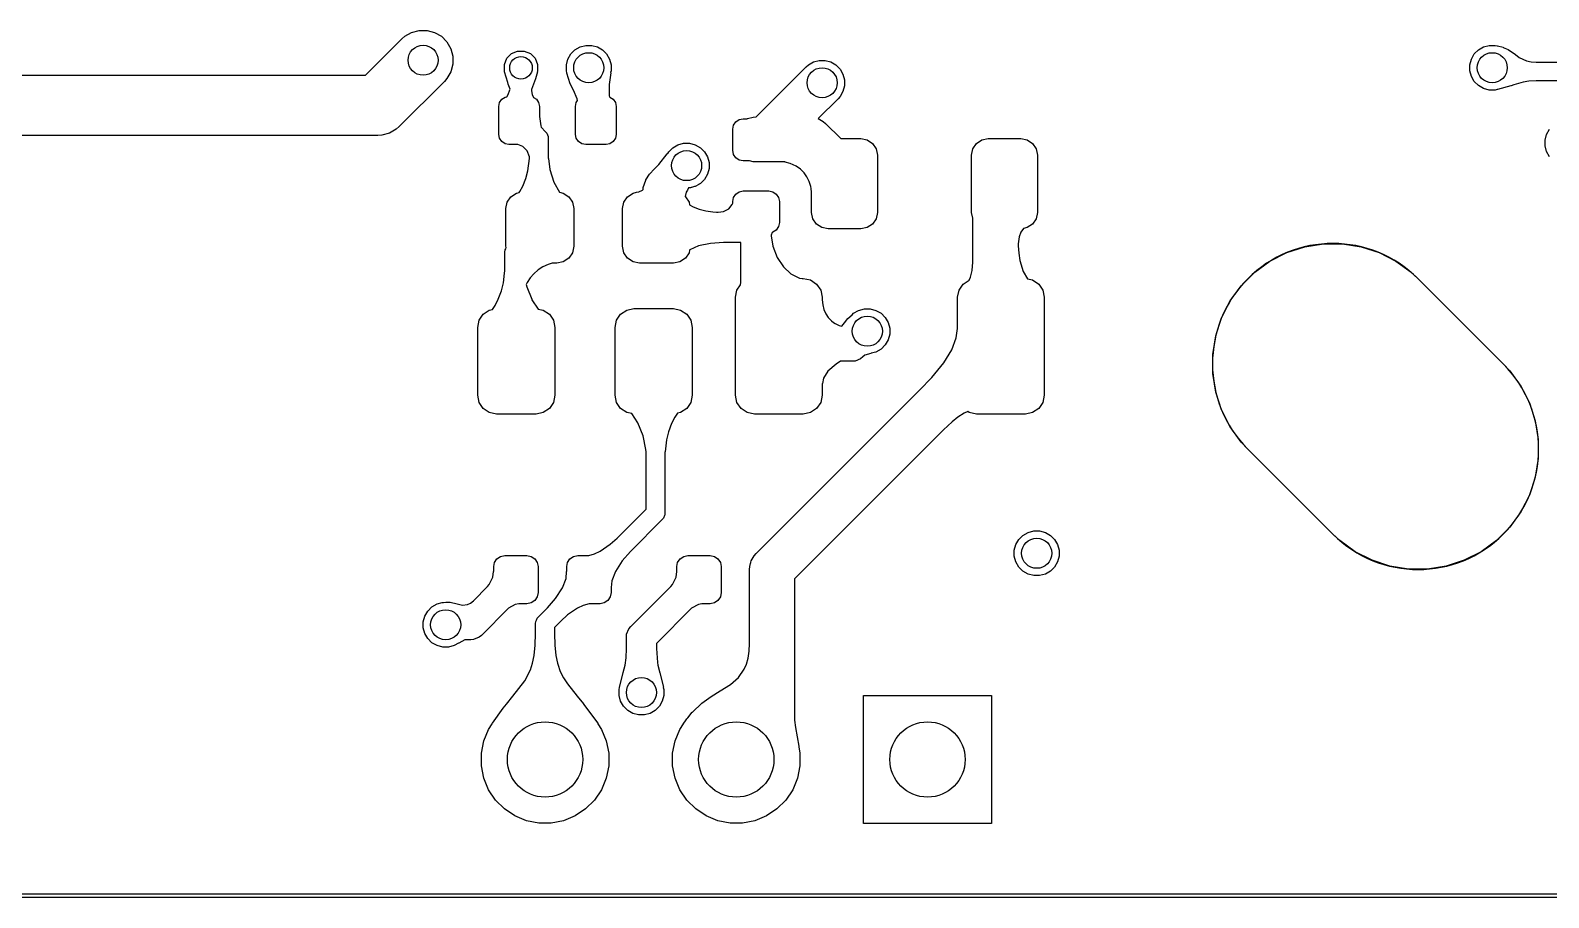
# Model space of a CAD drawing. Extents: x 89 to 178, y -115 to -57.
# Drawn here: x 138.38 to 158.55, y -115.02 to -103.5 of the extents above; entities that cross this region are included whole.
import ezdxf

# ---------------------------------------------------------------- set-up
doc = ezdxf.new("R2010")
doc.units = 0
doc.layers.add('BLACK', color=7, linetype='CONTINUOUS')

msp = doc.modelspace()

# ---------------------------------------------------------------- linework, layer by layer
at = {"layer": 'BLACK', "linetype": 'CONTINUOUS'}
for p, q in [((142.834314, -104.1), (143.317157, -103.617157)), ((143.317157, -103.617157), (143.356495, -103.582659)), ((143.356495, -103.582659), (143.446926, -103.530448)), ((143.446926, -103.530448), (143.54779, -103.503422)), ((143.54779, -103.503422), (143.65221, -103.503422)), ((143.65221, -103.503422), (143.753074, -103.530448)), ((143.753074, -103.530448), (143.843505, -103.582659)), ((143.843505, -103.582659), (143.917341, -103.656495)), ((143.917341, -103.656495), (143.969552, -103.746926)), ((143.969552, -103.746926), (143.996578, -103.84779)), ((143.996578, -103.84779), (143.996578, -103.95221)), ((144.712919, -103.874997), (144.774997, -103.812919)), ((144.774997, -103.812919), (144.856105, -103.779323)), ((144.856105, -103.779323), (144.943895, -103.779323)), ((144.943895, -103.779323), (145.025003, -103.812919)), ((145.025003, -103.812919), (145.087081, -103.874997)), ((145.522836, -103.885195), (145.561994, -103.817372)), ((145.561994, -103.817372), (145.617372, -103.761994)), ((145.617372, -103.761994), (145.685195, -103.722836)), ((145.685195, -103.722836), (145.760842, -103.702567)), ((145.760842, -103.702567), (145.839158, -103.702567)), ((145.839158, -103.702567), (145.914805, -103.722836)), ((145.914805, -103.722836), (145.982628, -103.761994)), ((145.982628, -103.761994), (146.038006, -103.817372)), ((146.038006, -103.817372), (146.077164, -103.885195)), ((157.522836, -103.885195), (157.561994, -103.817372)), ((157.561994, -103.817372), (157.617372, -103.761994)), ((157.617372, -103.761994), (157.685195, -103.722836)), ((157.685195, -103.722836), (157.760842, -103.702567)), ((157.760842, -103.702567), (157.839158, -103.702567)), ((157.839158, -103.702567), (157.865652, -103.709666)), ((157.865652, -103.709666), (157.86984, -103.708847)), ((157.86984, -103.708847), (157.870563, -103.709018)), ((157.870563, -103.709018), (157.943951, -103.728861)), ((157.943951, -103.728861), (157.945605, -103.729445)), ((157.945605, -103.729445), (158.010453, -103.757978)), ((158.010453, -103.757978), (158.012322, -103.759013)), ((158.012322, -103.759013), (158.109375, -103.825035)), ((158.109375, -103.825035), (158.109748, -103.8253)), ((158.109748, -103.8253), (158.159787, -103.862353)), ((143.996578, -103.95221), (143.969552, -104.053074)), ((144.679323, -103.956105), (144.712919, -103.874997)), ((144.679323, -104.043895), (144.679323, -103.956105)), ((144.683185, -104.05322), (144.679323, -104.043895)), ((145.087081, -103.874997), (145.120677, -103.956105)), ((145.120677, -104.043895), (145.117184, -104.052327)), ((145.117184, -104.052327), (145.11775, -104.055238)), ((145.120677, -103.956105), (145.120677, -104.043895)), ((145.502567, -103.960842), (145.522836, -103.885195)), ((145.502567, -104.039158), (145.502567, -103.960842)), ((145.509915, -104.066582), (145.502567, -104.039158)), ((146.077164, -103.885195), (146.097433, -103.960842)), ((146.097433, -104.039158), (146.091106, -104.062768)), ((146.097433, -103.960842), (146.097433, -104.039158)), ((148.023736, -104.652), (148.687868, -103.987868)), ((148.687868, -103.987868), (148.717372, -103.961994)), ((148.717372, -103.961994), (148.785195, -103.922836)), ((148.785195, -103.922836), (148.860842, -103.902567)), ((148.860842, -103.902567), (148.939158, -103.902567)), ((148.939158, -103.902567), (149.014805, -103.922836)), ((149.014805, -103.922836), (149.082628, -103.961994)), ((149.082628, -103.961994), (149.138006, -104.017372)), ((149.138006, -104.017372), (149.177164, -104.085195)), ((157.502567, -103.960842), (157.522836, -103.885195)), ((157.502567, -104.039158), (157.502567, -103.960842)), ((157.522836, -104.114805), (157.502567, -104.039158)), ((158.159787, -103.862353), (158.253323, -103.90723)), ((158.253323, -103.90723), (158.253325, -103.90723)), ((158.253325, -103.90723), (158.25333, -103.907232)), ((158.25333, -103.907232), (158.315745, -103.920278)), ((158.315745, -103.920278), (158.315747, -103.920278)), ((158.315747, -103.920278), (158.315751, -103.920279)), ((158.315751, -103.920279), (158.383239, -103.924338)), ((158.383239, -103.924338), (158.384599, -103.925)), ((158.384599, -103.925), (160.759317, -103.925)), ((131.7, -104.1), (142.834314, -104.1)), ((143.882843, -104.182843), (143.282843, -104.782843)), ((143.917341, -104.143505), (143.882843, -104.182843)), ((143.969552, -104.053074), (143.917341, -104.143505)), ((144.682869, -104.056093), (144.683185, -104.05322)), ((144.723466, -104.195729), (144.682869, -104.056093)), ((144.72383, -104.196789), (144.723466, -104.195729)), ((144.731993, -104.217303), (144.72383, -104.196789)), ((144.731999, -104.217323), (144.731993, -104.217303)), ((144.732005, -104.217337), (144.731999, -104.217323)), ((144.754527, -104.284644), (144.732005, -104.217337)), ((145.067997, -104.217324), (145.042059, -104.290241)), ((145.094197, -104.146821), (145.067997, -104.217324)), ((145.094563, -104.145653), (145.094197, -104.146821)), ((145.117618, -104.055814), (145.094563, -104.145653)), ((145.11775, -104.055238), (145.117618, -104.055814)), ((145.509495, -104.070835), (145.509915, -104.066582)), ((145.552775, -104.213608), (145.509495, -104.070835)), ((145.553527, -104.215487), (145.552775, -104.213608)), ((145.595963, -104.299524), (145.553527, -104.215487)), ((146.09261, -104.069507), (146.07, -104.222274)), ((146.07, -104.222274), (146.07, -104.371071)), ((146.091106, -104.062768), (146.09261, -104.069507)), ((149.177164, -104.085195), (149.197433, -104.160842)), ((149.197433, -104.239158), (149.177164, -104.314805)), ((149.197433, -104.160842), (149.197433, -104.239158)), ((157.561994, -104.182628), (157.522836, -104.114805)), ((157.617372, -104.238006), (157.561994, -104.182628)), ((157.685195, -104.277164), (157.617372, -104.238006)), ((158.048727, -104.242121), (157.870604, -104.290926)), ((158.049656, -104.241824), (158.048727, -104.242121)), ((158.085452, -104.228722), (158.049656, -104.241824)), ((158.085455, -104.228721), (158.085452, -104.228722)), ((158.209008, -104.190505), (158.085455, -104.228721)), ((158.288327, -104.179135), (158.209008, -104.190505)), ((158.382992, -104.175439), (158.288327, -104.179135)), ((158.383996, -104.175), (158.382992, -104.175439)), ((160.757445, -104.175), (158.383996, -104.175)), ((144.615276, -104.463338), (144.644541, -104.419541)), ((144.644541, -104.419541), (144.688338, -104.390276)), ((144.688338, -104.390276), (144.711772, -104.385614)), ((144.711772, -104.385614), (144.729387, -104.356695)), ((144.729387, -104.356695), (144.729389, -104.356692)), ((144.729389, -104.356692), (144.752945, -104.292285)), ((144.752945, -104.292285), (144.754527, -104.284644)), ((145.042055, -104.290254), (145.039134, -104.305542)), ((145.039134, -104.305542), (145.047168, -104.353578)), ((145.042059, -104.290241), (145.042055, -104.290254)), ((145.047168, -104.353578), (145.047168, -104.353579)), ((145.047168, -104.353579), (145.067275, -104.394027)), ((145.067275, -104.394027), (145.105459, -104.419541)), ((145.105459, -104.419541), (145.134724, -104.463338)), ((145.595968, -104.299536), (145.595963, -104.299524)), ((145.647878, -104.413436), (145.595968, -104.299536)), ((145.635276, -104.463338), (145.652908, -104.436949)), ((145.647879, -104.413441), (145.647878, -104.413436)), ((145.647882, -104.413447), (145.647879, -104.413441)), ((145.652908, -104.436949), (145.647882, -104.413447)), ((146.07, -104.371071), (146.079225, -104.389791)), ((146.079225, -104.389791), (146.081662, -104.390276)), ((146.081662, -104.390276), (146.125459, -104.419541)), ((146.125459, -104.419541), (146.154724, -104.463338)), ((149.112132, -104.412132), (148.848833, -104.67543)), ((149.138006, -104.382628), (149.112132, -104.412132)), ((149.177164, -104.314805), (149.138006, -104.382628)), ((157.760842, -104.297433), (157.685195, -104.277164)), ((157.839158, -104.297433), (157.760842, -104.297433)), ((157.865732, -104.290312), (157.839158, -104.297433)), ((157.870604, -104.290926), (157.865732, -104.290312)), ((144.605, -104.515), (144.615276, -104.463338)), ((144.605, -104.885), (144.605, -104.515)), ((145.134724, -104.463338), (145.145, -104.515)), ((145.145, -104.515), (145.145, -104.642673)), ((145.145, -104.642673), (145.146403, -104.644586)), ((145.146403, -104.644586), (145.146646, -104.645901)), ((145.146646, -104.645901), (145.162621, -104.772179)), ((145.625, -104.515), (145.635276, -104.463338)), ((145.625, -104.885), (145.625, -104.515)), ((146.154724, -104.463338), (146.165, -104.515)), ((146.165, -104.515), (146.165, -104.885)), ((147.907195, -104.674836), (147.982842, -104.654567)), ((147.982842, -104.654567), (148.022, -104.652)), ((148.022, -104.652), (148.023736, -104.652)), ((143.243505, -104.817341), (143.153074, -104.869552)), ((143.282843, -104.782843), (143.243505, -104.817341)), ((145.162621, -104.772179), (145.162625, -104.772198)), ((145.162625, -104.772198), (145.167534, -104.790758)), ((145.167534, -104.790758), (145.226388, -104.849612)), ((145.226388, -104.849612), (145.241934, -104.868554)), ((147.712, -104.817), (147.722657, -104.763424)), ((147.712, -105.097), (147.712, -104.817)), ((147.722657, -104.763424), (147.753005, -104.718005)), ((147.753005, -104.718005), (147.798424, -104.687657)), ((147.798424, -104.687657), (147.852, -104.677)), ((147.852, -104.677), (147.903447, -104.677)), ((147.903447, -104.677), (147.907195, -104.674836)), ((148.848833, -104.67543), (148.915628, -104.713994)), ((148.915628, -104.713994), (148.945132, -104.739868)), ((148.945132, -104.739868), (149.146264, -104.941)), ((158.522836, -104.885195), (158.561994, -104.817372)), ((143, -104.9), (131.7, -104.9)), ((143.05221, -104.896578), (143, -104.9)), ((143.153074, -104.869552), (143.05221, -104.896578)), ((144.615276, -104.936662), (144.605, -104.885)), ((144.644541, -104.980459), (144.615276, -104.936662)), ((144.688338, -105.009724), (144.644541, -104.980459)), ((144.74, -105.02), (144.688338, -105.009724)), ((144.858494, -105.02), (144.74, -105.02)), ((144.925377, -105.045678), (144.858494, -105.02)), ((144.9818, -105.103992), (144.925377, -105.045678)), ((145.241934, -104.868554), (145.260278, -104.912842)), ((145.260278, -104.912842), (145.260598, -104.913614)), ((145.260598, -104.913614), (145.263, -104.938)), ((145.263, -104.938), (145.263, -105.204628)), ((145.635276, -104.936662), (145.625, -104.885)), ((145.664541, -104.980459), (145.635276, -104.936662)), ((145.708338, -105.009724), (145.664541, -104.980459)), ((145.76, -105.02), (145.708338, -105.009724)), ((146.03, -105.02), (145.76, -105.02)), ((146.081662, -105.009724), (146.03, -105.02)), ((146.125459, -104.980459), (146.081662, -105.009724)), ((146.154724, -104.936662), (146.125459, -104.980459)), ((146.165, -104.885), (146.154724, -104.936662)), ((146.917372, -105.061994), (146.985195, -105.022836)), ((146.985195, -105.022836), (147.060842, -105.002567)), ((147.060842, -105.002567), (147.139158, -105.002567)), ((147.139158, -105.002567), (147.214805, -105.022836)), ((147.214805, -105.022836), (147.282628, -105.061994)), ((149.146264, -104.941), (149.41575, -104.941)), ((149.41575, -104.941), (149.499462, -104.957651)), ((149.499462, -104.957651), (149.57043, -105.00507)), ((149.57043, -105.00507), (149.617849, -105.076038)), ((150.901151, -105.076038), (150.94857, -105.00507)), ((150.94857, -105.00507), (151.019538, -104.957651)), ((151.019538, -104.957651), (151.10325, -104.941)), ((151.10325, -104.941), (151.54075, -104.941)), ((151.54075, -104.941), (151.624462, -104.957651)), ((151.624462, -104.957651), (151.69543, -105.00507)), ((151.69543, -105.00507), (151.742849, -105.076038)), ((158.502567, -104.960842), (158.522836, -104.885195)), ((158.502567, -105.039158), (158.502567, -104.960842)), ((158.522836, -105.114805), (158.502567, -105.039158)), ((145.011146, -105.181728), (144.9818, -105.103992)), ((144.992128, -105.369439), (145.011754, -105.207293)), ((145.011874, -105.190407), (145.011146, -105.181728)), ((145.011754, -105.207293), (145.013, -105.205082)), ((145.0121, -105.1931), (145.011874, -105.190407)), ((145.013, -105.195039), (145.0121, -105.1931)), ((145.013, -105.205082), (145.013, -105.195039)), ((145.263, -105.204628), (145.264281, -105.207247)), ((145.264281, -105.207247), (145.28263, -105.353961)), ((146.732137, -105.283471), (146.843883, -105.141792)), ((146.843883, -105.141792), (146.849809, -105.138475)), ((146.849809, -105.138475), (146.861994, -105.117372)), ((146.861994, -105.117372), (146.917372, -105.061994)), ((147.282628, -105.061994), (147.338006, -105.117372)), ((147.338006, -105.117372), (147.377164, -105.185195)), ((147.377164, -105.185195), (147.397433, -105.260842)), ((147.397433, -105.260842), (147.397433, -105.339158)), ((147.722657, -105.150576), (147.712, -105.097)), ((147.753005, -105.195995), (147.722657, -105.150576)), ((147.798424, -105.226343), (147.753005, -105.195995)), ((147.852, -105.237), (147.798424, -105.226343)), ((147.93644, -105.237), (147.852, -105.237)), ((147.982842, -105.249433), (147.93644, -105.237)), ((148.022, -105.252), (147.982842, -105.249433)), ((148.148, -105.252), (148.022, -105.252)), ((148.408025, -105.252), (148.148, -105.252)), ((148.411046, -105.254305), (148.408025, -105.252)), ((148.477318, -105.27187), (148.411046, -105.254305)), ((149.617849, -105.076038), (149.6345, -105.15975)), ((149.6345, -105.15975), (149.6345, -105.92225)), ((150.8845, -105.15975), (150.901151, -105.076038)), ((150.8845, -105.92225), (150.8845, -105.15975)), ((151.742849, -105.076038), (151.7595, -105.15975)), ((151.7595, -105.15975), (151.7595, -105.92225)), ((158.561994, -105.182628), (158.522836, -105.114805)), ((144.964426, -105.471538), (144.992128, -105.369439)), ((145.28263, -105.353961), (145.337064, -105.522306)), ((146.55786, -105.489471), (146.607327, -105.415211)), ((146.607327, -105.415211), (146.608519, -105.413707)), ((146.608519, -105.413707), (146.674432, -105.343391)), ((146.674432, -105.343391), (146.732137, -105.283471)), ((147.377164, -105.414805), (147.338006, -105.482628)), ((147.397433, -105.339158), (147.377164, -105.414805)), ((148.555907, -105.307637), (148.477317, -105.27187)), ((148.477317, -105.27187), (148.477318, -105.27187)), ((148.611324, -105.345862), (148.555907, -105.307637)), ((148.611327, -105.345865), (148.611324, -105.345862)), ((148.661978, -105.395946), (148.611327, -105.345865)), ((148.698565, -105.447866), (148.661978, -105.395946)), ((148.728224, -105.509879), (148.698565, -105.447866)), ((144.766401, -105.712901), (144.839396, -105.664127)), ((144.839396, -105.664127), (144.874272, -105.657189)), ((144.874272, -105.657189), (144.883257, -105.645721)), ((144.883257, -105.645721), (144.924289, -105.572333)), ((144.924289, -105.572333), (144.964426, -105.471538)), ((145.337064, -105.522306), (145.410178, -105.652004)), ((145.410178, -105.652004), (145.412423, -105.654344)), ((145.412423, -105.654344), (145.461604, -105.664127)), ((145.461604, -105.664127), (145.534599, -105.712901)), ((146.316401, -105.712901), (146.389396, -105.664127)), ((146.389396, -105.664127), (146.43628, -105.654801)), ((146.43628, -105.654801), (146.436636, -105.654663)), ((146.436636, -105.654663), (146.467142, -105.648472)), ((146.467142, -105.648472), (146.515893, -105.624698)), ((146.515893, -105.624698), (146.522152, -105.619712)), ((146.522152, -105.619712), (146.524332, -105.592508)), ((146.524332, -105.592508), (146.524863, -105.589845)), ((146.524863, -105.589845), (146.55647, -105.492343)), ((146.55647, -105.492343), (146.55786, -105.489471)), ((147.095462, -105.654525), (147.080179, -105.709947)), ((147.111917, -105.624698), (147.095462, -105.654525)), ((147.126958, -105.597433), (147.111917, -105.624698)), ((147.139158, -105.597433), (147.126958, -105.597433)), ((147.150866, -105.594295), (147.139158, -105.597433)), ((147.162111, -105.592864), (147.150866, -105.594295)), ((147.164077, -105.59244), (147.162111, -105.592864)), ((147.206123, -105.57949), (147.164077, -105.59244)), ((147.214805, -105.577164), (147.206123, -105.57949)), ((147.221436, -105.573334), (147.214805, -105.577164)), ((147.255222, -105.555488), (147.221436, -105.573334)), ((147.256239, -105.554883), (147.255222, -105.555488)), ((147.258036, -105.552204), (147.256239, -105.554883)), ((147.282628, -105.538006), (147.258036, -105.552204)), ((147.338006, -105.482628), (147.282628, -105.538006)), ((147.753005, -105.678005), (147.798424, -105.647657)), ((147.798424, -105.647657), (147.852, -105.637)), ((147.852, -105.637), (148.192, -105.637)), ((148.192, -105.637), (148.245576, -105.647657)), ((148.245576, -105.647657), (148.290995, -105.678005)), ((148.728225, -105.509883), (148.728224, -105.509879)), ((148.747923, -105.57631), (148.728225, -105.509883)), ((148.747926, -105.576323), (148.747923, -105.57631)), ((148.752215, -105.605448), (148.747926, -105.576323)), ((148.759157, -105.652573), (148.752215, -105.605448)), ((148.759157, -105.652577), (148.759157, -105.652573)), ((148.75944, -105.74184), (148.759157, -105.652577)), ((144.7005, -105.872), (144.717627, -105.785896)), ((144.717627, -105.785896), (144.766401, -105.712901)), ((145.534599, -105.712901), (145.583373, -105.785896)), ((145.583373, -105.785896), (145.6005, -105.872)), ((146.2505, -105.872), (146.267627, -105.785896)), ((146.267627, -105.785896), (146.316401, -105.712901)), ((147.080179, -105.709947), (147.084599, -105.712901)), ((147.084599, -105.712901), (147.133373, -105.785896)), ((147.133373, -105.785896), (147.14001, -105.819265)), ((147.14001, -105.819265), (147.188506, -105.848116)), ((147.188506, -105.848116), (147.265375, -105.877901)), ((147.660805, -105.874916), (147.705744, -105.818136)), ((147.705744, -105.818136), (147.712, -105.797678)), ((147.712, -105.777), (147.722657, -105.723424)), ((147.712, -105.797678), (147.712, -105.777)), ((147.722657, -105.723424), (147.753005, -105.678005)), ((148.290995, -105.678005), (148.321343, -105.723424)), ((148.321343, -105.723424), (148.332, -105.777)), ((148.332, -105.777), (148.332, -106.057)), ((148.7595, -105.742091), (148.75944, -105.74184)), ((148.7595, -105.92225), (148.7595, -105.742091)), ((144.7005, -106.372), (144.7005, -105.872)), ((145.6005, -105.872), (145.6005, -106.372)), ((146.2505, -106.372), (146.2505, -105.872)), ((147.265375, -105.877901), (147.356796, -105.900583)), ((147.356796, -105.900583), (147.447356, -105.913988)), ((147.447356, -105.913988), (147.447361, -105.913988)), ((147.447361, -105.913988), (147.447366, -105.913989)), ((147.447366, -105.913989), (147.498058, -105.91664)), ((147.498058, -105.91664), (147.519414, -105.917757)), ((147.519414, -105.917757), (147.589408, -105.908699)), ((147.589408, -105.908699), (147.660805, -105.874916)), ((148.332, -106.057), (148.321343, -106.110576)), ((148.776151, -106.005962), (148.7595, -105.92225)), ((148.82357, -106.07693), (148.776151, -106.005962)), ((149.617849, -106.005962), (149.57043, -106.07693)), ((149.6345, -105.92225), (149.617849, -106.005962)), ((150.9, -106.000175), (150.8845, -105.92225)), ((150.9, -106.583291), (150.9, -106.000175)), ((151.742849, -106.005962), (151.69543, -106.07693)), ((151.7595, -105.92225), (151.742849, -106.005962)), ((148.235697, -106.188307), (148.222, -106.223355)), ((148.222, -106.223355), (148.222, -106.23209)), ((148.222, -106.23209), (148.223464, -106.235006)), ((148.223464, -106.235006), (148.243066, -106.368953)), ((148.245576, -106.186343), (148.235697, -106.188307)), ((148.290995, -106.155995), (148.245576, -106.186343)), ((148.321343, -106.110576), (148.290995, -106.155995)), ((148.894538, -106.124349), (148.82357, -106.07693)), ((148.97825, -106.141), (148.894538, -106.124349)), ((149.41575, -106.141), (148.97825, -106.141)), ((149.499462, -106.124349), (149.41575, -106.141)), ((149.57043, -106.07693), (149.499462, -106.124349)), ((151.51513, -106.246583), (151.502552, -106.341037)), ((151.538822, -106.18379), (151.51513, -106.246583)), ((151.538826, -106.183784), (151.538822, -106.18379)), ((151.57312, -106.134561), (151.538826, -106.183784)), ((151.624462, -106.124349), (151.57312, -106.134561)), ((151.69543, -106.07693), (151.624462, -106.124349)), ((144.6875, -106.4475), (144.689902, -106.423114)), ((144.6875, -106.69563), (144.6875, -106.4475)), ((144.689902, -106.423114), (144.690797, -106.420954)), ((144.690797, -106.420954), (144.697704, -106.404278)), ((144.697704, -106.404278), (144.70393, -106.389245)), ((144.70393, -106.389245), (144.7005, -106.372)), ((145.583373, -106.458104), (145.534599, -106.531099)), ((145.6005, -106.372), (145.583373, -106.458104)), ((146.267627, -106.458104), (146.2505, -106.372)), ((146.316401, -106.531099), (146.267627, -106.458104)), ((147.133373, -106.458104), (147.084599, -106.531099)), ((147.140313, -106.42321), (147.133373, -106.458104)), ((147.142878, -106.420954), (147.140313, -106.42321)), ((147.259029, -106.368117), (147.142878, -106.420954)), ((147.259032, -106.368116), (147.259029, -106.368117)), ((147.259033, -106.368116), (147.259032, -106.368116)), ((147.419411, -106.333357), (147.259033, -106.368116)), ((147.589532, -106.322687), (147.419411, -106.333357)), ((147.591054, -106.322), (147.589532, -106.322687)), ((147.822, -106.322), (147.591054, -106.322)), ((147.822, -106.850876), (147.822, -106.322)), ((148.243066, -106.368953), (148.243067, -106.368954)), ((148.243067, -106.368954), (148.302096, -106.521084)), ((151.502552, -106.341037), (151.503125, -106.367083)), ((151.503125, -106.367083), (151.503125, -106.367084)), ((151.503125, -106.367084), (151.514544, -106.463343)), ((151.514544, -106.463343), (151.525963, -106.5596)), ((154.848318, -106.57009), (155.072021, -106.456108)), ((154.848318, -106.57009), (155.072021, -106.456108)), ((155.072021, -106.456108), (155.310803, -106.378523)), ((155.072021, -106.456108), (155.310803, -106.378523)), ((155.310803, -106.378523), (155.55878, -106.339247)), ((155.310803, -106.378523), (155.55878, -106.339247)), ((155.55878, -106.339247), (155.80985, -106.339247)), ((155.55878, -106.339247), (155.80985, -106.339247)), ((155.80985, -106.339247), (156.057827, -106.378523)), ((155.80985, -106.339247), (156.057827, -106.378523)), ((156.057827, -106.378523), (156.296609, -106.456108)), ((156.057827, -106.378523), (156.296609, -106.456108)), ((156.296609, -106.456108), (156.520312, -106.57009)), ((156.296609, -106.456108), (156.520312, -106.57009)), ((145.189952, -106.644723), (145.127961, -106.685099)), ((145.259669, -106.612642), (145.189952, -106.644723)), ((145.259678, -106.612638), (145.259669, -106.612642)), ((145.313199, -106.597), (145.259678, -106.612638)), ((145.3755, -106.597), (145.313199, -106.597)), ((145.461604, -106.579873), (145.3755, -106.597)), ((145.534599, -106.531099), (145.461604, -106.579873)), ((146.389396, -106.579873), (146.316401, -106.531099)), ((146.4755, -106.597), (146.389396, -106.579873)), ((146.9255, -106.597), (146.4755, -106.597)), ((147.011604, -106.579873), (146.9255, -106.597)), ((147.084599, -106.531099), (147.011604, -106.579873)), ((148.302096, -106.521084), (148.3021, -106.521093)), ((148.3021, -106.521093), (148.386029, -106.646659)), ((148.386029, -106.646659), (148.38603, -106.64666)), ((148.38603, -106.64666), (148.386031, -106.646661)), ((148.386031, -106.646661), (148.486465, -106.737783)), ((150.890947, -106.695603), (150.9, -106.583291)), ((151.525963, -106.5596), (151.525964, -106.559603)), ((151.525964, -106.559603), (151.525965, -106.559608)), ((151.525965, -106.559608), (151.570148, -106.707806)), ((154.645198, -106.717665), (154.848318, -106.57009)), ((154.645198, -106.717665), (154.848318, -106.57009)), ((156.520312, -106.57009), (156.723432, -106.717665)), ((156.520312, -106.57009), (156.723432, -106.717665)), ((144.63925, -106.964846), (144.667262, -106.857638)), ((144.667262, -106.857638), (144.68245, -106.729961)), ((144.68245, -106.729961), (144.686273, -106.697818)), ((144.686273, -106.697818), (144.6875, -106.69563)), ((144.983975, -106.851275), (144.970176, -106.881768)), ((144.983981, -106.851264), (144.983975, -106.851275)), ((145.02181, -106.792166), (144.983981, -106.851264)), ((145.021812, -106.792164), (145.02181, -106.792166)), ((145.069923, -106.736042), (145.021812, -106.792164)), ((145.127958, -106.685101), (145.069923, -106.736042)), ((145.127961, -106.685099), (145.127958, -106.685101)), ((147.8174, -106.881936), (147.822, -106.850876)), ((148.486465, -106.737783), (148.600712, -106.794357)), ((148.600712, -106.794357), (148.634543, -106.8)), ((148.634543, -106.8), (148.65, -106.8)), ((148.65, -106.8), (148.745671, -106.81903)), ((148.745671, -106.81903), (148.826777, -106.873223)), ((148.826777, -106.873223), (148.88097, -106.954329)), ((150.71903, -106.954329), (150.773223, -106.873223)), ((150.773223, -106.873223), (150.852841, -106.820023)), ((150.852841, -106.820023), (150.869531, -106.783021)), ((150.869531, -106.783021), (150.890947, -106.695603)), ((151.570148, -106.707806), (151.627002, -106.805371)), ((151.627002, -106.805371), (151.695671, -106.81903)), ((151.695671, -106.81903), (151.776777, -106.873223)), ((151.776777, -106.873223), (151.83097, -106.954329)), ((154.467665, -106.895198), (154.645198, -106.717665)), ((154.467665, -106.895198), (154.645198, -106.717665)), ((156.723432, -106.717665), (156.815686, -106.802944)), ((156.723432, -106.717665), (156.815686, -106.802944)), ((156.815686, -106.802944), (157.947056, -107.934314)), ((156.815686, -106.802944), (157.947056, -107.934314)), ((144.555383, -107.159318), (144.59897, -107.073058)), ((144.59897, -107.073058), (144.63925, -106.964846)), ((144.970176, -106.881768), (144.976082, -106.910884)), ((144.976082, -106.910884), (145.042382, -107.073058)), ((145.042382, -107.073058), (145.04649, -107.083105)), ((147.75, -107.05), (147.76903, -106.954329)), ((147.75, -108.35), (147.75, -107.05)), ((147.76903, -106.954329), (147.8174, -106.881936)), ((148.88097, -106.954329), (148.9, -107.05)), ((148.9, -107.05), (148.9, -107.082387)), ((150.7, -107.05), (150.71903, -106.954329)), ((150.7, -107.460176), (150.7, -107.05)), ((151.83097, -106.954329), (151.85, -107.05)), ((151.85, -107.05), (151.85, -108.35)), ((154.32009, -107.098318), (154.467665, -106.895198)), ((154.32009, -107.098318), (154.467665, -106.895198)), ((144.34403, -107.354329), (144.398223, -107.273223)), ((144.398223, -107.273223), (144.479329, -107.21903)), ((144.479329, -107.21903), (144.520148, -107.21091)), ((144.520148, -107.21091), (144.555383, -107.159318)), ((145.04649, -107.083105), (145.046491, -107.083106)), ((145.046491, -107.083106), (145.127242, -107.205418)), ((145.127242, -107.205418), (145.195671, -107.21903)), ((145.195671, -107.21903), (145.276777, -107.273223)), ((145.276777, -107.273223), (145.33097, -107.354329)), ((146.16903, -107.354329), (146.223223, -107.273223)), ((146.223223, -107.273223), (146.304329, -107.21903)), ((146.304329, -107.21903), (146.4, -107.2)), ((146.4, -107.2), (146.925, -107.2)), ((146.925, -107.2), (147.020671, -107.21903)), ((147.020671, -107.21903), (147.101777, -107.273223)), ((147.101777, -107.273223), (147.15597, -107.354329)), ((148.9, -107.082387), (148.901268, -107.084888)), ((148.901268, -107.084888), (148.907418, -107.147867)), ((148.907418, -107.147867), (148.907418, -107.147868)), ((148.907418, -107.147868), (148.923444, -107.211948)), ((148.923444, -107.211948), (148.923446, -107.211955)), ((148.923446, -107.211955), (148.923447, -107.211957)), ((148.923447, -107.211957), (148.948921, -107.270689)), ((148.948921, -107.270689), (148.981484, -107.319826)), ((149.297738, -107.281627), (149.317372, -107.261994)), ((149.317372, -107.261994), (149.385195, -107.222836)), ((149.385195, -107.222836), (149.460842, -107.202567)), ((149.460842, -107.202567), (149.539158, -107.202567)), ((149.539158, -107.202567), (149.614805, -107.222836)), ((149.614805, -107.222836), (149.682628, -107.261994)), ((149.682628, -107.261994), (149.738006, -107.317372)), ((154.206108, -107.322021), (154.32009, -107.098318)), ((154.206108, -107.322021), (154.32009, -107.098318)), ((144.325, -107.45), (144.34403, -107.354329)), ((144.325, -108.35), (144.325, -107.45)), ((145.33097, -107.354329), (145.35, -107.45)), ((145.35, -107.45), (145.35, -108.35)), ((146.15, -107.45), (146.16903, -107.354329)), ((146.15, -108.35), (146.15, -107.45)), ((147.15597, -107.354329), (147.175, -107.45)), ((147.175, -107.45), (147.175, -108.35)), ((148.981484, -107.319826), (148.981486, -107.319829)), ((148.981486, -107.319829), (149.02451, -107.364133)), ((149.02451, -107.364133), (149.024514, -107.364136)), ((149.024514, -107.364136), (149.024518, -107.36414)), ((149.024518, -107.36414), (149.051609, -107.383161)), ((149.051609, -107.383161), (149.07228, -107.397675)), ((149.07228, -107.397675), (149.072283, -107.397677)), ((149.072283, -107.397677), (149.072285, -107.397677)), ((149.072285, -107.397677), (149.072288, -107.39768)), ((149.072288, -107.39768), (149.128299, -107.423175)), ((149.128299, -107.423175), (149.1283, -107.423175)), ((149.1283, -107.423175), (149.128302, -107.423176)), ((149.128302, -107.423176), (149.162312, -107.431644)), ((149.162312, -107.431644), (149.196455, -107.387965)), ((149.196455, -107.387965), (149.196462, -107.38797)), ((149.196462, -107.38797), (149.196471, -107.387943)), ((149.196471, -107.387943), (149.240671, -107.331714)), ((149.240671, -107.331714), (149.242162, -107.330144)), ((149.242162, -107.330144), (149.297738, -107.281627)), ((149.738006, -107.317372), (149.777164, -107.385195)), ((149.777164, -107.385195), (149.797433, -107.460842)), ((149.797433, -107.460842), (149.797433, -107.539158)), ((150.681281, -107.589958), (150.697965, -107.463697)), ((150.697965, -107.463697), (150.7, -107.460176)), ((154.128523, -107.560803), (154.206108, -107.322021)), ((154.128523, -107.560803), (154.206108, -107.322021)), ((149.738006, -107.682628), (149.682628, -107.738006)), ((149.777164, -107.614805), (149.738006, -107.682628)), ((149.797433, -107.539158), (149.777164, -107.614805)), ((150.622357, -107.745467), (150.681281, -107.589958)), ((154.089247, -107.80878), (154.128523, -107.560803)), ((154.089247, -107.80878), (154.128523, -107.560803)), ((149.411114, -107.866294), (149.339018, -107.896157)), ((149.441421, -107.841421), (149.411114, -107.866294)), ((149.464973, -107.817868), (149.441421, -107.841421)), ((149.547783, -107.796949), (149.464973, -107.817868)), ((149.551978, -107.793997), (149.547783, -107.796949)), ((149.614805, -107.777164), (149.551978, -107.793997)), ((149.682628, -107.738006), (149.614805, -107.777164)), ((150.516567, -107.919547), (150.622357, -107.745467)), ((154.089247, -108.05985), (154.089247, -107.80878)), ((154.089247, -108.05985), (154.089247, -107.80878)), ((148.97729, -108.032813), (148.918748, -108.12464)), ((149.084358, -107.935857), (148.97729, -108.032813)), ((149.14366, -107.9), (149.084358, -107.935857)), ((149.3, -107.9), (149.14366, -107.9)), ((149.339018, -107.896157), (149.3, -107.9)), ((150.355854, -108.116325), (150.516567, -107.919547)), ((154.128523, -108.307827), (154.089247, -108.05985)), ((154.128523, -108.307827), (154.089247, -108.05985)), ((157.947056, -107.934314), (158.032335, -108.026568)), ((157.947056, -107.934314), (158.032335, -108.026568)), ((158.032335, -108.026568), (158.17991, -108.229688)), ((158.032335, -108.026568), (158.17991, -108.229688)), ((148.904144, -108.194413), (148.9, -108.200483)), ((148.9, -108.200483), (148.9, -108.35)), ((148.918748, -108.12464), (148.904144, -108.194413)), ((150.187119, -108.288616), (150.193275, -108.282331)), ((150.193275, -108.282331), (150.355854, -108.116325)), ((158.17991, -108.229688), (158.293892, -108.453391)), ((158.17991, -108.229688), (158.293892, -108.453391)), ((144.34403, -108.445671), (144.325, -108.35)), ((144.398223, -108.526777), (144.34403, -108.445671)), ((145.33097, -108.445671), (145.276777, -108.526777)), ((145.35, -108.35), (145.33097, -108.445671)), ((146.16903, -108.445671), (146.15, -108.35)), ((146.223223, -108.526777), (146.16903, -108.445671)), ((147.15597, -108.445671), (147.101777, -108.526777)), ((147.175, -108.35), (147.15597, -108.445671)), ((147.76903, -108.445671), (147.75, -108.35)), ((147.823223, -108.526777), (147.76903, -108.445671)), ((148.022868, -110.452868), (150.187119, -108.288616)), ((148.88097, -108.445671), (148.826777, -108.526777)), ((148.9, -108.35), (148.88097, -108.445671)), ((151.83097, -108.445671), (151.776777, -108.526777)), ((151.85, -108.35), (151.83097, -108.445671)), ((154.206108, -108.546609), (154.128523, -108.307827)), ((154.206108, -108.546609), (154.128523, -108.307827)), ((158.293892, -108.453391), (158.371477, -108.692173)), ((158.293892, -108.453391), (158.371477, -108.692173)), ((144.479329, -108.58097), (144.398223, -108.526777)), ((144.575, -108.6), (144.479329, -108.58097)), ((145.1, -108.6), (144.575, -108.6)), ((145.195671, -108.58097), (145.1, -108.6)), ((145.276777, -108.526777), (145.195671, -108.58097)), ((146.304329, -108.58097), (146.223223, -108.526777)), ((146.372757, -108.594581), (146.304329, -108.58097)), ((146.453512, -108.716898), (146.372757, -108.594581)), ((146.944618, -108.64068), (146.90103, -108.726942)), ((146.97985, -108.589089), (146.944618, -108.64068)), ((147.020671, -108.58097), (146.97985, -108.589089)), ((147.101777, -108.526777), (147.020671, -108.58097)), ((147.904329, -108.58097), (147.823223, -108.526777)), ((148, -108.6), (147.904329, -108.58097)), ((148.65, -108.6), (148, -108.6)), ((148.745671, -108.58097), (148.65, -108.6)), ((148.826777, -108.526777), (148.745671, -108.58097)), ((150.702743, -108.643866), (150.625318, -108.705566)), ((150.78798, -108.589248), (150.702743, -108.643866)), ((150.787981, -108.589248), (150.78798, -108.589248)), ((150.835466, -108.568366), (150.787981, -108.589248)), ((150.854329, -108.58097), (150.835466, -108.568366)), ((150.95, -108.6), (150.854329, -108.58097)), ((151.6, -108.6), (150.95, -108.6)), ((151.695671, -108.58097), (151.6, -108.6)), ((151.776777, -108.526777), (151.695671, -108.58097)), ((154.32009, -108.770312), (154.206108, -108.546609)), ((154.32009, -108.770312), (154.206108, -108.546609)), ((146.523918, -108.889117), (146.453512, -108.716898)), ((146.560613, -109.07004), (146.523918, -108.889117)), ((146.86075, -108.835155), (146.832738, -108.942362)), ((146.860753, -108.835145), (146.86075, -108.835155)), ((146.90103, -108.726942), (146.860753, -108.835145)), ((150.513089, -108.811174), (148.535, -110.789264)), ((150.513805, -108.810902), (150.513089, -108.811174)), ((150.625312, -108.705571), (150.513805, -108.810902)), ((150.625318, -108.705566), (150.625312, -108.705571)), ((154.467665, -108.973432), (154.32009, -108.770312)), ((154.467665, -108.973432), (154.32009, -108.770312)), ((158.371477, -108.692173), (158.410753, -108.94015)), ((158.371477, -108.692173), (158.410753, -108.94015)), ((146.560613, -109.070043), (146.560613, -109.07004)), ((146.560613, -109.070048), (146.560613, -109.070043)), ((146.562003, -109.101319), (146.560613, -109.070048)), ((146.832735, -108.942375), (146.813727, -109.102182)), ((146.832738, -108.942364), (146.832735, -108.942375)), ((146.832738, -108.942362), (146.832738, -108.942364)), ((154.552944, -109.065686), (154.467665, -108.973432)), ((154.552944, -109.065686), (154.467665, -108.973432)), ((155.684314, -110.197056), (154.552944, -109.065686)), ((155.684314, -110.197056), (154.552944, -109.065686)), ((158.410753, -108.94015), (158.410753, -109.19122)), ((158.410753, -108.94015), (158.410753, -109.19122)), ((146.5625, -109.102447), (146.562003, -109.101319)), ((146.5625, -109.863224), (146.5625, -109.102447)), ((146.813727, -109.102182), (146.8125, -109.104369)), ((146.8125, -109.104369), (146.8125, -109.915)), ((158.410753, -109.19122), (158.371477, -109.439197)), ((158.410753, -109.19122), (158.371477, -109.439197)), ((158.371477, -109.439197), (158.293892, -109.677979)), ((158.371477, -109.439197), (158.293892, -109.677979)), ((158.293892, -109.677979), (158.17991, -109.901683)), ((158.293892, -109.677979), (158.17991, -109.901683)), ((146.177558, -110.248165), (146.5625, -109.863224)), ((146.775888, -110.003388), (146.354631, -110.424644)), ((146.791428, -109.984451), (146.775888, -110.003388)), ((146.791434, -109.984446), (146.791428, -109.984451)), ((146.806797, -109.947355), (146.791434, -109.984446)), ((146.810098, -109.939387), (146.806797, -109.947355)), ((146.8125, -109.915), (146.810098, -109.939386)), ((146.810098, -109.939386), (146.810098, -109.939387)), ((158.17991, -109.901683), (158.032335, -110.104802)), ((158.17991, -109.901683), (158.032335, -110.104802)), ((146.085445, -110.330285), (146.17627, -110.248621)), ((146.17627, -110.248621), (146.177558, -110.248165)), ((151.472836, -110.335195), (151.511994, -110.267372)), ((151.511994, -110.267372), (151.567372, -110.211994)), ((151.567372, -110.211994), (151.635195, -110.172836)), ((151.635195, -110.172836), (151.710842, -110.152567)), ((151.710842, -110.152567), (151.789158, -110.152567)), ((151.789158, -110.152567), (151.864805, -110.172836)), ((151.864805, -110.172836), (151.932628, -110.211994)), ((151.932628, -110.211994), (151.988006, -110.267372)), ((151.988006, -110.267372), (152.027164, -110.335195)), ((155.776568, -110.282335), (155.684314, -110.197056)), ((155.776568, -110.282335), (155.684314, -110.197056)), ((155.979688, -110.42991), (155.776568, -110.282335)), ((155.979688, -110.42991), (155.776568, -110.282335)), ((157.854802, -110.282335), (157.651683, -110.42991)), ((157.854802, -110.282335), (157.651683, -110.42991)), ((158.032335, -110.104802), (157.854802, -110.282335)), ((158.032335, -110.104802), (157.854802, -110.282335)), ((144.580702, -110.523202), (144.628554, -110.491228)), ((144.628554, -110.491228), (144.685, -110.48)), ((144.685, -110.48), (144.98, -110.48)), ((144.98, -110.48), (145.036446, -110.491228)), ((145.036446, -110.491228), (145.084298, -110.523202)), ((145.550702, -110.523202), (145.598554, -110.491228)), ((145.598554, -110.491228), (145.655, -110.48)), ((145.655, -110.48), (145.719207, -110.48)), ((145.719207, -110.48), (145.720781, -110.479755)), ((145.720781, -110.479755), (145.799319, -110.478517)), ((145.799319, -110.478517), (145.877566, -110.456326)), ((145.877566, -110.456326), (145.953746, -110.420315)), ((145.953746, -110.420315), (146.085445, -110.330285)), ((146.354036, -110.426221), (146.24563, -110.549281)), ((146.354631, -110.424644), (146.354036, -110.426221)), ((147.013202, -110.523202), (147.061054, -110.491228)), ((147.061054, -110.491228), (147.1175, -110.48)), ((147.1175, -110.48), (147.4125, -110.48)), ((147.4125, -110.48), (147.468946, -110.491228)), ((147.468946, -110.491228), (147.516798, -110.523202)), ((147.957836, -110.550195), (147.996994, -110.482372)), ((147.996994, -110.482372), (148.022868, -110.452868)), ((151.452567, -110.410842), (151.472836, -110.335195)), ((151.452567, -110.489158), (151.452567, -110.410842)), ((151.472836, -110.564805), (151.452567, -110.489158)), ((152.027164, -110.335195), (152.047433, -110.410842)), ((152.047433, -110.489158), (152.027164, -110.564805)), ((152.047433, -110.410842), (152.047433, -110.489158)), ((156.203391, -110.543892), (155.979688, -110.42991)), ((156.203391, -110.543892), (155.979688, -110.42991)), ((157.651683, -110.42991), (157.427979, -110.543892)), ((157.651683, -110.42991), (157.427979, -110.543892)), ((144.527074, -110.769473), (144.53575, -110.693188)), ((144.53575, -110.693188), (144.5375, -110.690029)), ((144.5375, -110.6275), (144.548728, -110.571054)), ((144.5375, -110.690029), (144.5375, -110.6275)), ((144.548728, -110.571054), (144.580702, -110.523202)), ((145.084298, -110.523202), (145.116272, -110.571054)), ((145.116272, -110.571054), (145.1275, -110.6275)), ((145.1275, -110.6275), (145.1275, -110.9725)), ((145.498458, -110.784851), (145.506157, -110.693705)), ((145.506157, -110.693705), (145.5075, -110.691105)), ((145.5075, -110.6275), (145.518728, -110.571054)), ((145.5075, -110.691105), (145.5075, -110.6275)), ((145.518728, -110.571054), (145.550702, -110.523202)), ((146.154176, -110.690814), (146.106541, -110.815151)), ((146.24563, -110.549281), (146.154176, -110.690814)), ((146.959574, -110.769473), (146.96825, -110.693188)), ((146.96825, -110.693188), (146.97, -110.690029)), ((146.97, -110.6275), (146.981228, -110.571054)), ((146.97, -110.690029), (146.97, -110.6275)), ((146.981228, -110.571054), (147.013202, -110.523202)), ((147.516798, -110.523202), (147.548772, -110.571054)), ((147.548772, -110.571054), (147.56, -110.6275)), ((147.56, -110.6275), (147.56, -110.9725)), ((147.935, -110.665), (147.937567, -110.625842)), ((147.935, -110.8), (147.935, -110.665)), ((147.937567, -110.625842), (147.948291, -110.585816)), ((147.948291, -110.585816), (147.951228, -110.571054)), ((147.951228, -110.571054), (147.952929, -110.568508)), ((147.952929, -110.568508), (147.957836, -110.550195)), ((151.511994, -110.632628), (151.472836, -110.564805)), ((151.567372, -110.688006), (151.511994, -110.632628)), ((151.635195, -110.727164), (151.567372, -110.688006)), ((151.932628, -110.688006), (151.864805, -110.727164)), ((151.988006, -110.632628), (151.932628, -110.688006)), ((152.027164, -110.564805), (151.988006, -110.632628)), ((156.442173, -110.621477), (156.203391, -110.543892)), ((156.442173, -110.621477), (156.203391, -110.543892)), ((156.69015, -110.660753), (156.442173, -110.621477)), ((156.69015, -110.660753), (156.442173, -110.621477)), ((156.94122, -110.660753), (156.69015, -110.660753)), ((156.94122, -110.660753), (156.69015, -110.660753)), ((157.189197, -110.621477), (156.94122, -110.660753)), ((157.189197, -110.621477), (156.94122, -110.660753)), ((157.427979, -110.543892), (157.189197, -110.621477)), ((157.427979, -110.543892), (157.189197, -110.621477)), ((144.269787, -111.07987), (144.456939, -110.892718)), ((144.456939, -110.892718), (144.47869, -110.867099)), ((144.47869, -110.867099), (144.527074, -110.769473)), ((145.450824, -110.909185), (145.498458, -110.784851)), ((146.098843, -110.906291), (146.0975, -110.908889)), ((146.0975, -110.908889), (146.0975, -110.9725)), ((146.106541, -110.815151), (146.098843, -110.906291)), ((146.358579, -111.423579), (146.889443, -110.892713)), ((146.889443, -110.892713), (146.91119, -110.867099)), ((146.91119, -110.867099), (146.959574, -110.769473)), ((147.935, -111.64617), (147.935, -110.8)), ((148.535, -110.789264), (148.535, -110.8)), ((148.535, -110.8), (148.535, -112.668308)), ((151.710842, -110.747433), (151.635195, -110.727164)), ((151.789158, -110.747433), (151.710842, -110.747433)), ((151.864805, -110.727164), (151.789158, -110.747433)), ((143.785195, -111.122836), (143.852741, -111.104737)), ((143.852741, -111.104737), (143.853141, -111.104472)), ((143.853141, -111.104472), (143.854044, -111.104331)), ((143.854044, -111.104331), (143.854417, -111.104288)), ((143.854417, -111.104288), (143.860842, -111.102567)), ((143.860842, -111.102567), (143.869524, -111.102567)), ((143.869524, -111.102567), (143.903363, -111.098711)), ((143.903363, -111.098711), (143.905291, -111.098653)), ((143.905291, -111.098653), (143.958037, -111.101453)), ((143.958037, -111.101453), (143.96006, -111.101741)), ((143.96006, -111.101741), (144.05066, -111.12283)), ((144.2319, -111.110985), (144.267934, -111.080464)), ((144.267934, -111.080464), (144.269787, -111.07987)), ((145.036446, -111.108772), (144.98, -111.12)), ((145.084298, -111.076798), (145.036446, -111.108772)), ((145.116272, -111.028946), (145.084298, -111.076798)), ((145.1275, -110.9725), (145.116272, -111.028946)), ((145.250961, -111.17378), (145.330043, -111.084008)), ((145.330043, -111.084008), (145.359369, -111.050718)), ((145.359369, -111.050718), (145.359372, -111.050714)), ((145.359372, -111.050714), (145.450824, -110.909185)), ((146.006446, -111.108772), (145.95, -111.12)), ((146.054298, -111.076798), (146.006446, -111.108772)), ((146.086272, -111.028946), (146.054298, -111.076798)), ((146.0975, -110.9725), (146.086272, -111.028946)), ((147.468946, -111.108772), (147.4125, -111.12)), ((147.516798, -111.076798), (147.468946, -111.108772)), ((147.548772, -111.028946), (147.516798, -111.076798)), ((147.56, -110.9725), (147.548772, -111.028946)), ((143.602567, -111.360842), (143.622836, -111.285195)), ((143.622836, -111.285195), (143.661994, -111.217372)), ((143.661994, -111.217372), (143.717372, -111.161994)), ((143.717372, -111.161994), (143.785195, -111.122836)), ((144.05066, -111.12283), (144.050703, -111.122861)), ((144.050703, -111.122861), (144.050708, -111.122842)), ((144.050708, -111.122842), (144.121278, -111.139593)), ((144.121278, -111.139593), (144.19154, -111.13223)), ((144.19154, -111.13223), (144.2319, -111.110985)), ((144.734088, -111.181253), (144.373921, -111.541421)), ((144.823519, -111.131005), (144.734088, -111.181253)), ((144.870335, -111.12), (144.823519, -111.131005)), ((144.98, -111.12), (144.870335, -111.12)), ((145.116071, -111.313048), (145.131612, -111.294112)), ((145.131612, -111.294112), (145.250364, -111.175358)), ((145.250364, -111.175358), (145.250961, -111.17378)), ((145.519551, -111.269717), (145.42873, -111.351377)), ((145.651248, -111.179688), (145.519551, -111.269717)), ((145.727429, -111.143676), (145.651248, -111.179688)), ((145.727431, -111.143675), (145.727429, -111.143676)), ((145.727434, -111.143674), (145.727431, -111.143675)), ((145.72744, -111.143672), (145.727434, -111.143674)), ((145.805679, -111.121482), (145.72744, -111.143672)), ((145.884213, -111.120244), (145.805679, -111.121482)), ((145.885783, -111.12), (145.884213, -111.120244)), ((145.95, -111.12), (145.885783, -111.12)), ((147.16659, -111.181252), (146.7, -111.647842)), ((147.256019, -111.131005), (147.16659, -111.181252)), ((147.302835, -111.12), (147.256019, -111.131005)), ((147.4125, -111.12), (147.302835, -111.12)), ((143.602567, -111.439158), (143.602567, -111.360842)), ((143.622836, -111.514805), (143.602567, -111.439158)), ((145.095, -111.3825), (145.097402, -111.358114)), ((145.095, -111.516916), (145.095, -111.3825)), ((145.097402, -111.358114), (145.098001, -111.356669)), ((145.098001, -111.356669), (145.105254, -111.339158)), ((145.105254, -111.339158), (145.116066, -111.313054)), ((145.116066, -111.313054), (145.116071, -111.313048)), ((145.427445, -111.351831), (145.345, -111.434276)), ((145.345, -111.434276), (145.345, -111.51689)), ((145.42873, -111.351377), (145.427445, -111.351831)), ((146.303843, -111.525982), (146.333706, -111.453886)), ((146.333706, -111.453886), (146.358579, -111.423579)), ((143.661994, -111.582628), (143.622836, -111.514805)), ((143.717372, -111.638006), (143.661994, -111.582628)), ((143.785195, -111.677164), (143.717372, -111.638006)), ((143.860842, -111.697433), (143.785195, -111.677164)), ((143.939158, -111.697433), (143.860842, -111.697433)), ((144.014805, -111.677164), (143.939158, -111.697433)), ((144.070838, -111.644812), (144.014805, -111.677164)), ((144.076067, -111.644206), (144.070838, -111.644812)), ((144.155426, -111.6), (144.076067, -111.644206)), ((144.2325, -111.6), (144.155426, -111.6)), ((144.271518, -111.596157), (144.2325, -111.6)), ((144.343614, -111.566294), (144.271518, -111.596157)), ((144.373921, -111.541421), (144.343614, -111.566294)), ((145.075249, -111.807783), (145.090031, -111.670915)), ((145.090031, -111.670915), (145.094657, -111.517679)), ((145.094657, -111.517679), (145.095, -111.516916)), ((145.345, -111.51689), (145.345341, -111.51768)), ((145.345341, -111.51768), (145.349937, -111.670433)), ((145.349937, -111.670433), (145.364625, -111.806979)), ((146.3, -111.565), (146.303843, -111.525982)), ((146.3, -111.716177), (146.3, -111.565)), ((146.7, -111.647842), (146.7, -111.715264)), ((146.7, -111.715264), (146.70067, -111.716752)), ((147.930118, -111.748879), (147.934516, -111.64721)), ((147.934516, -111.64721), (147.935, -111.64617)), ((145.026104, -111.997582), (145.054325, -111.909425)), ((145.054325, -111.909425), (145.075249, -111.807783)), ((145.364625, -111.806979), (145.386347, -111.909427)), ((145.386347, -111.909427), (145.388879, -111.921368)), ((146.281909, -111.935989), (146.295239, -111.840957)), ((146.295239, -111.840957), (146.299602, -111.71705)), ((146.299602, -111.71705), (146.3, -111.716177)), ((146.70067, -111.716752), (146.71197, -111.90204)), ((146.71197, -111.90204), (146.711971, -111.902048)), ((146.711971, -111.902048), (146.711972, -111.902049)), ((146.711972, -111.902049), (146.720044, -111.935992)), ((147.894747, -111.923659), (147.915941, -111.845612)), ((147.915941, -111.845612), (147.930118, -111.748879)), ((144.949238, -112.146709), (145.026104, -111.997582)), ((145.388879, -111.921368), (145.42251, -112.018979)), ((145.42251, -112.018979), (145.465344, -112.105228)), ((145.465344, -112.105228), (145.517178, -112.185471)), ((146.208668, -112.229634), (146.256085, -112.036359)), ((146.256085, -112.036359), (146.256117, -112.036232)), ((146.256117, -112.036232), (146.281908, -111.935992)), ((146.281908, -111.935992), (146.281909, -111.935989)), ((146.720044, -111.935992), (146.743911, -112.036345)), ((146.743911, -112.036345), (146.791331, -112.229634)), ((147.681744, -112.19268), (147.79109, -112.099256)), ((147.79109, -112.099256), (147.866537, -111.990798)), ((147.866537, -111.990798), (147.894747, -111.923659)), ((144.792854, -112.349585), (144.949238, -112.146709)), ((145.517178, -112.185471), (145.517179, -112.185472)), ((145.517179, -112.185472), (145.647146, -112.349586)), ((146.202567, -112.260842), (146.209508, -112.234935)), ((146.202567, -112.339158), (146.202567, -112.260842)), ((146.208563, -112.230102), (146.208668, -112.229634)), ((146.209508, -112.234935), (146.208563, -112.230102)), ((146.791331, -112.229634), (146.790508, -112.234998)), ((146.790508, -112.234998), (146.797433, -112.260842)), ((146.797433, -112.260842), (146.797433, -112.339158)), ((147.42733, -112.351781), (147.546611, -112.278003)), ((147.546611, -112.278003), (147.681744, -112.19268)), ((144.520297, -112.707992), (144.663438, -112.509483)), ((144.663438, -112.509483), (144.663819, -112.508985)), ((144.663819, -112.508985), (144.709122, -112.453021)), ((144.709122, -112.453021), (144.792854, -112.349585)), ((145.647146, -112.349586), (145.647153, -112.349594)), ((145.647153, -112.349594), (145.731587, -112.452535)), ((145.731587, -112.452535), (145.731965, -112.453021)), ((145.731965, -112.453021), (145.9195, -112.707913)), ((146.222836, -112.414805), (146.202567, -112.339158)), ((146.261994, -112.482628), (146.222836, -112.414805)), ((146.317372, -112.538006), (146.261994, -112.482628)), ((146.738006, -112.482628), (146.682628, -112.538006)), ((146.777164, -112.414805), (146.738006, -112.482628)), ((146.797433, -112.339158), (146.777164, -112.414805)), ((147.176952, -112.560183), (147.301686, -112.443061)), ((147.301686, -112.443061), (147.30282, -112.442124)), ((147.30282, -112.442124), (147.426646, -112.352241)), ((147.426646, -112.352241), (147.42733, -112.351781)), ((149.45, -114.04), (149.45, -112.34)), ((149.45, -112.34), (151.15, -112.34)), ((151.15, -112.34), (151.15, -114.04)), ((144.470367, -112.789313), (144.518498, -112.717278)), ((144.518348, -112.717053), (144.520103, -112.708272)), ((144.518498, -112.717278), (144.518348, -112.717053)), ((144.520103, -112.708272), (144.520297, -112.707992)), ((145.9195, -112.707913), (145.921643, -112.716608)), ((145.921643, -112.716608), (145.921362, -112.717071)), ((145.921362, -112.717071), (145.969633, -112.789313)), ((146.385195, -112.577164), (146.317372, -112.538006)), ((146.460842, -112.597433), (146.385195, -112.577164)), ((146.539158, -112.597433), (146.460842, -112.597433)), ((146.614805, -112.577164), (146.539158, -112.597433)), ((146.682628, -112.538006), (146.614805, -112.577164)), ((147.010367, -112.789313), (147.058887, -112.716697)), ((147.058887, -112.716697), (147.060516, -112.708548)), ((147.060516, -112.708548), (147.061011, -112.707866)), ((147.061011, -112.707866), (147.086591, -112.675234)), ((147.086591, -112.675234), (147.102941, -112.650766)), ((147.102941, -112.650766), (147.116048, -112.637658)), ((147.116048, -112.637658), (147.175773, -112.561472)), ((147.175773, -112.561472), (147.176952, -112.560183)), ((148.535, -112.668308), (148.546886, -112.763681)), ((144.406601, -112.943258), (144.470367, -112.789313)), ((145.969633, -112.789313), (146.033399, -112.943258)), ((146.946601, -112.943258), (147.010367, -112.789313)), ((148.546886, -112.763681), (148.546888, -112.763696)), ((148.546888, -112.763696), (148.591639, -113.012882)), ((144.374093, -113.106685), (144.406601, -112.943258)), ((144.374093, -113.273315), (144.374093, -113.106685)), ((146.033399, -112.943258), (146.065907, -113.106685)), ((146.065907, -113.106685), (146.065907, -113.273315)), ((146.914093, -113.106685), (146.946601, -112.943258)), ((146.914093, -113.273315), (146.914093, -113.106685)), ((148.589728, -113.021631), (148.589073, -113.022059)), ((148.589073, -113.022059), (148.605907, -113.106685)), ((148.591639, -113.012882), (148.589728, -113.021631)), ((148.605907, -113.106685), (148.605907, -113.273315)), ((144.406601, -113.436742), (144.374093, -113.273315)), ((146.065907, -113.273315), (146.033399, -113.436742)), ((146.946601, -113.436742), (146.914093, -113.273315)), ((148.605907, -113.273315), (148.573399, -113.436742)), ((144.470367, -113.590687), (144.406601, -113.436742)), ((146.033399, -113.436742), (145.969633, -113.590687)), ((147.010367, -113.590687), (146.946601, -113.436742)), ((148.573399, -113.436742), (148.509633, -113.590687)), ((144.562941, -113.729234), (144.470367, -113.590687)), ((144.680766, -113.847059), (144.562941, -113.729234)), ((145.877059, -113.729234), (145.759234, -113.847059)), ((145.969633, -113.590687), (145.877059, -113.729234)), ((147.102941, -113.729234), (147.010367, -113.590687)), ((147.220766, -113.847059), (147.102941, -113.729234)), ((148.417059, -113.729234), (148.299234, -113.847059)), ((148.509633, -113.590687), (148.417059, -113.729234)), ((144.819313, -113.939633), (144.680766, -113.847059)), ((145.759234, -113.847059), (145.620687, -113.939633)), ((147.359313, -113.939633), (147.220766, -113.847059)), ((148.299234, -113.847059), (148.160687, -113.939633)), ((144.973258, -114.003399), (144.819313, -113.939633)), ((145.136685, -114.035907), (144.973258, -114.003399)), ((145.303315, -114.035907), (145.136685, -114.035907)), ((145.466742, -114.003399), (145.303315, -114.035907)), ((145.620687, -113.939633), (145.466742, -114.003399)), ((147.513258, -114.003399), (147.359313, -113.939633)), ((147.676685, -114.035907), (147.513258, -114.003399)), ((147.843315, -114.035907), (147.676685, -114.035907)), ((148.006742, -114.003399), (147.843315, -114.035907)), ((148.160687, -113.939633), (148.006742, -114.003399)), ((151.15, -114.04), (149.45, -114.04)), ((169.5, -115.025), (97.5, -115.025)), ((97.524182, -114.975), (169.475818, -114.975))]:
    msp.add_line(p, q, dxfattribs=at)
at = {"layer": 'BLACK'}
for centre, radius in [((143.6, -103.9), 0.2), ((144.9, -104), 0.15), ((145.8, -104), 0.2), ((157.8, -104), 0.2), ((148.9, -104.2), 0.2), ((147.1, -105.3), 0.2), ((149.5, -107.5), 0.2), ((151.75, -110.45), 0.2), ((143.9, -111.4), 0.2), ((146.5, -112.3), 0.2), ((145.22, -113.19), 0.5), ((145.22, -113.19), 0.5), ((147.76, -113.19), 0.5), ((147.76, -113.19), 0.5), ((150.3, -113.19), 0.5), ((150.3, -113.19), 0.5)]:
    msp.add_circle(centre, radius, dxfattribs=at)
at = {"layer": 'WHITE', "linetype": 'CONTINUOUS'}
for p, q in [((157.947056, -107.934315), (156.815685, -106.802944)), ((154.552944, -109.065685), (155.684315, -110.197056))]:
    msp.add_line(p, q, dxfattribs=at)
at = {"layer": 'WHITE'}
for centre, radius in [((143.6, -103.9), 0.2), ((144.9, -104), 0.15), ((145.8, -104), 0.2), ((157.8, -104), 0.2), ((148.9, -104.2), 0.2), ((147.1, -105.3), 0.2), ((149.5, -107.5), 0.2), ((151.75, -110.45), 0.2), ((143.9, -111.4), 0.2), ((146.5, -112.3), 0.2), ((145.22, -113.19), 0.5), ((147.76, -113.19), 0.5), ((150.3, -113.19), 0.5)]:
    msp.add_circle(centre, radius, dxfattribs=at)
for centre, start, end in [((155.684315, -107.934315), 45, 225), ((156.815685, -109.065685), 225, 405)]:
    msp.add_arc(centre, 1.599999, start, end, dxfattribs=at)

doc.saveas('drawing.dxf')
